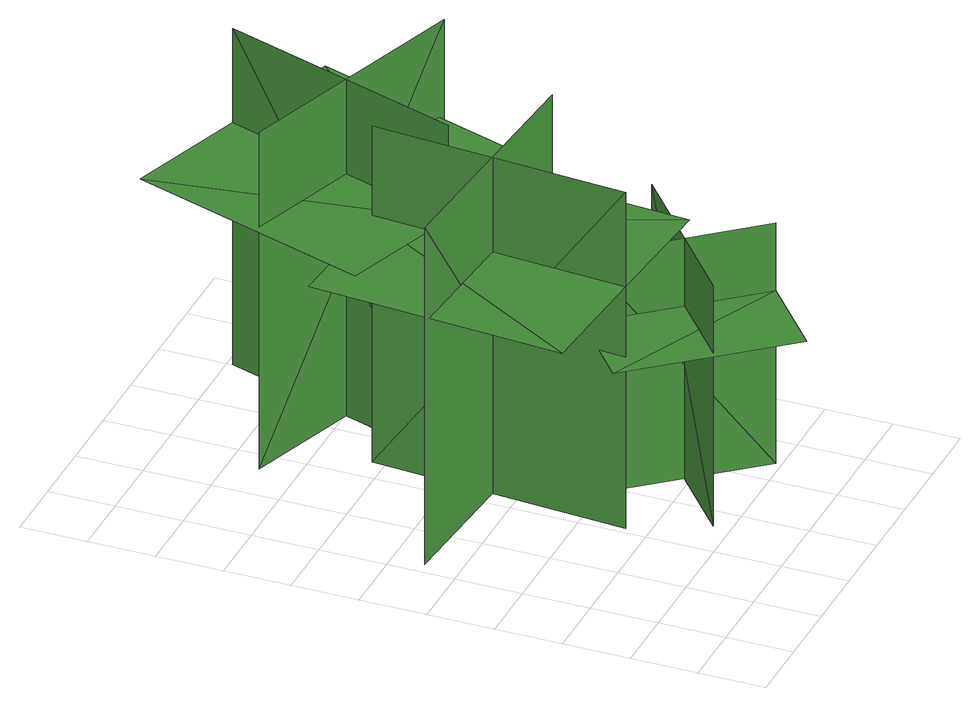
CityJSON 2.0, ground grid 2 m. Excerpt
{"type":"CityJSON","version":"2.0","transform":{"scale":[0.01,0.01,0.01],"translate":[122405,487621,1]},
"CityObjects":{
"tree1":{"type":"SolitaryVegetationObject","geometry":[{"type":"MultiSurface","lod":"1","boundaries":[[[0,1,2]],[[0,2,3]],[[4,5,6]],[[4,6,7]],[[8,9,10]],[[8,10,11]],[[8,11,12]],[[8,12,13]]]}]},
"tree2":{"type":"SolitaryVegetationObject","geometry":[{"type":"MultiSurface","lod":"1","boundaries":[[[14,15,16]],[[14,16,17]],[[18,19,20]],[[18,20,21]],[[22,23,24]],[[22,24,25]],[[22,25,26]],[[22,26,27]]]}]},
"tree3":{"type":"SolitaryVegetationObject","geometry":[{"type":"MultiSurface","lod":"1","boundaries":[[[28,29,30]],[[28,30,31]],[[32,33,34]],[[32,34,35]],[[36,37,38]],[[36,38,39]],[[36,39,40]],[[36,40,41]]]}]}
},
"vertices":[
[810,844,93],[37,902,93],[37,902,1170],[810,844,1170],[475,1237,93],[417,465,93],[417,465,1170],[475,1237,1170],[475,1237,868],[89,1266,868],[31,494,868],[417,465,868],[804,436,868],[862,1208,868],
[525,252,89],[949,607,89],[949,607,859],[525,252,859],[892,218,89],[536,642,89],[536,642,859],[892,218,859],[892,218,643],[1104,395,643],[749,819,643],[536,642,643],[324,464,643],[679,40,643],
[303,1499,108],[1038,1255,108],[1038,1255,1186],[303,1499,1186],[532,1036,108],[776,1771,108],[776,1771,1186],[532,1036,1186],[532,1036,884],[899,914,884],[1143,1649,884],[776,1771,884],[408,1894,884],[164,1159,884]
]}
